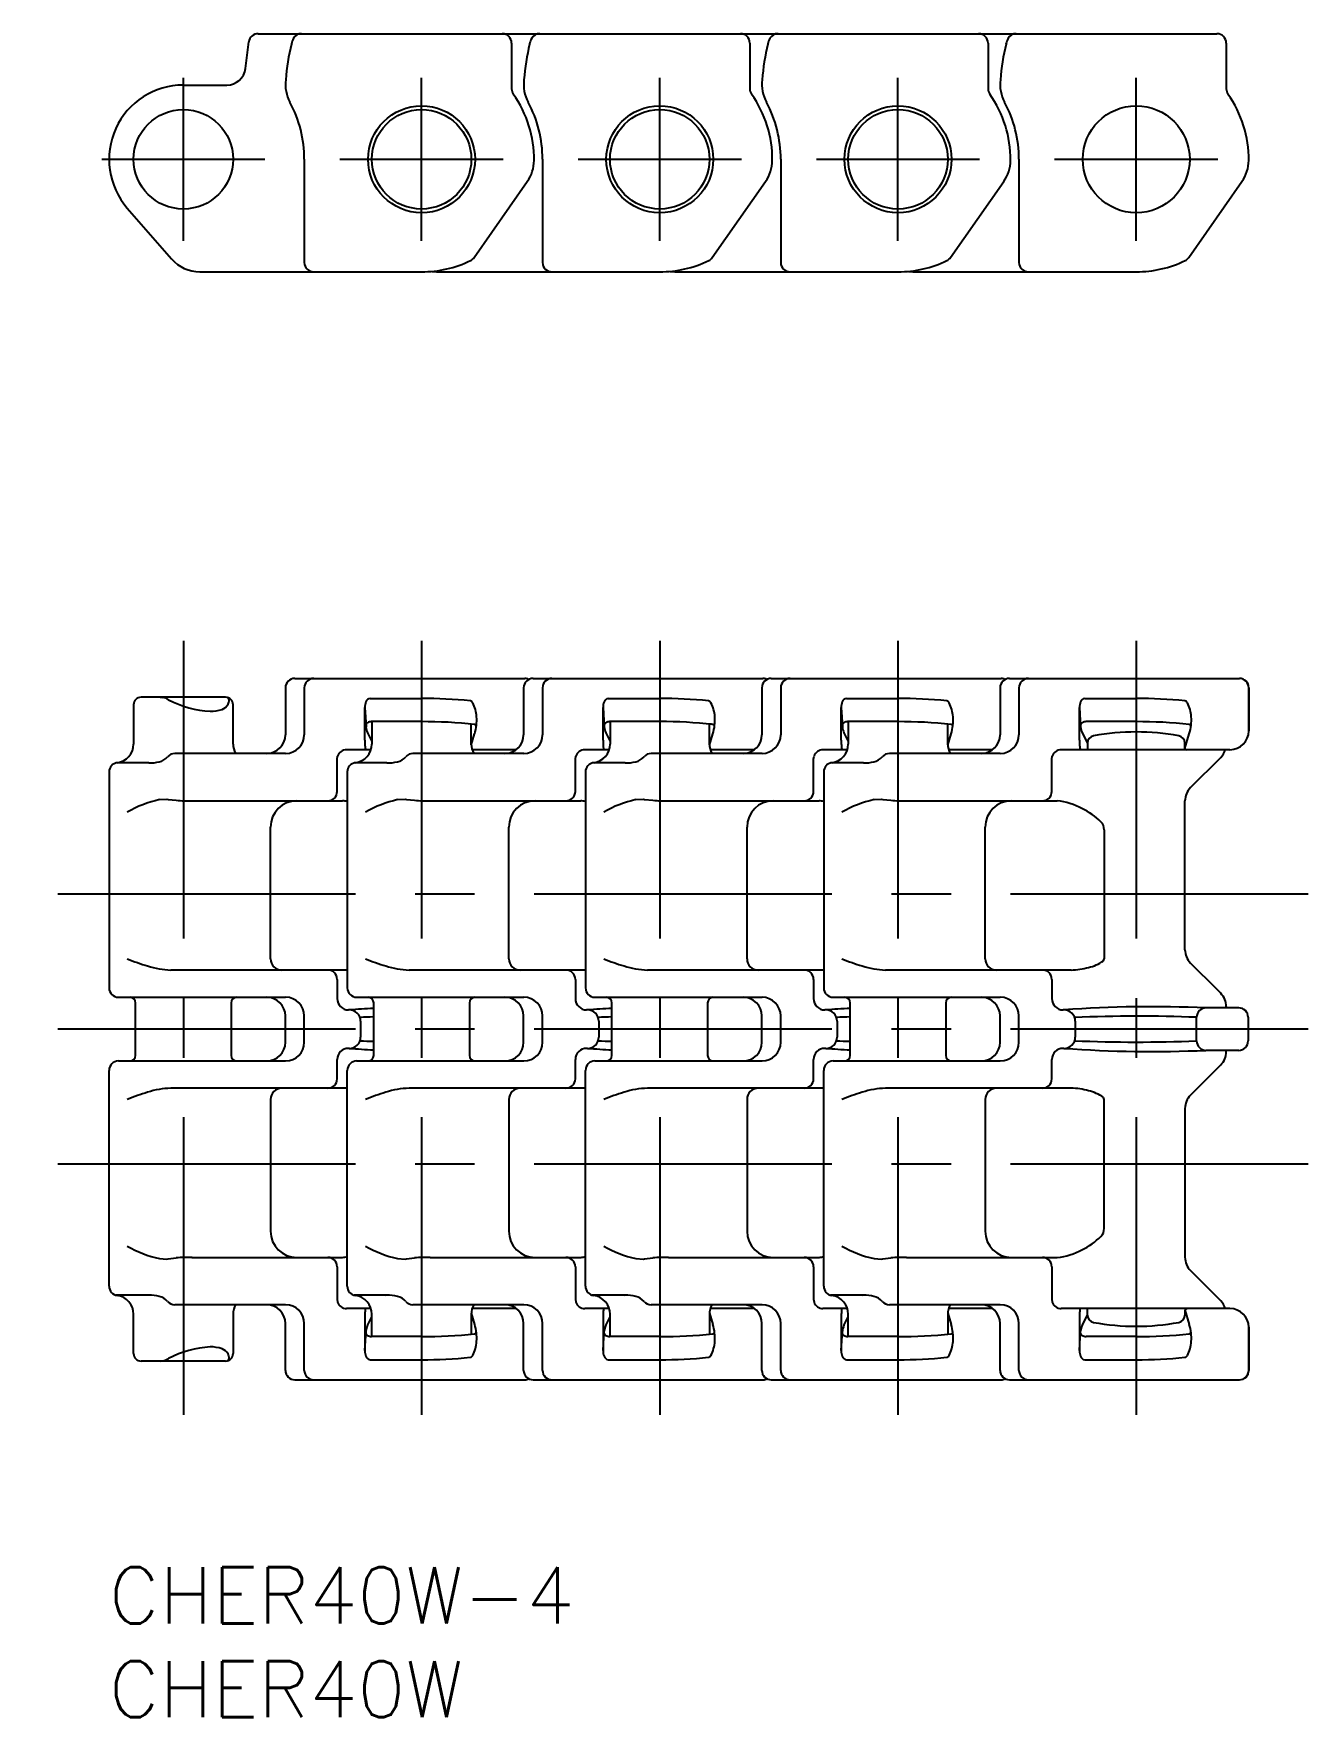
# Model space of a CAD drawing. Extents: x -4 to 63.9, y -8 to 81.8.
import ezdxf

# ---------------------------------------------------------------- set-up
doc = ezdxf.new("R2010")
doc.units = 0
doc.header["$LTSCALE"] = 0.5
doc.linetypes.add('CENTER', pattern=[50.8, 31.75, -6.35, 6.35, -6.35])
for name, color, linetype in [('MSM_CENTER', 1, 'CENTER'), ('MSM_CONTINUOUS', 7, 'CONTINUOUS'), ('MSM_DIMENSION', 2, 'CONTINUOUS'), ('MSM_PART_NUMBER', 7, 'CONTINUOUS')]:
    doc.layers.add(name, color=color, linetype=linetype)
doc.styles.get("Standard").update_dxf_attribs({"font": 'txt.shx', "height": 3, "bigfont": 'bigfont.shx'})

# ---------------------------------------------------------------- blocks, each defined once
blk = doc.blocks.new('*U11')
at = {"layer": 'MSM_PART_NUMBER'}
blk.add_text('CHER40W-4', height=3, dxfattribs=at).set_placement((0, -3))
blk = doc.blocks.new('*U12')
at = {"layer": 'MSM_PART_NUMBER'}
blk.add_text('CHER40W', height=3, dxfattribs=at).set_placement((0, -8))

msp = doc.modelspace()

# ---------------------------------------------------------------- linework, layer by layer
at = {"layer": 'MSM_CENTER'}
for p, q in [((3.974, 70.734), (3.974, 79.434)), ((16.674, 70.734), (16.674, 79.434)), ((29.374, 70.734), (29.374, 79.434)), ((42.074, 70.734), (42.074, 79.434)), ((54.774, 70.734), (54.774, 79.434)), ((-0.376, 75.084), (8.324, 75.084)), ((12.324, 75.084), (21.024, 75.084)), ((25.024, 75.084), (33.724, 75.084)), ((37.724, 75.084), (46.424, 75.084)), ((50.424, 75.084), (59.124, 75.084)), ((3.974, 49.4), (3.974, 8)), ((16.674, 49.4), (16.674, 8)), ((29.374, 49.4), (29.374, 8)), ((42.074, 49.4), (42.074, 8)), ((54.774, 49.4), (54.774, 8)), ((63.95, 35.9), (-4.005, 35.9)), ((63.95, 28.7), (-4.005, 28.7)), ((63.95, 21.5), (-4.005, 21.5))]:
    msp.add_line(p, q, dxfattribs=at)
at = {"layer": 'MSM_CONTINUOUS'}
for p, q in [((7.959, 81.784), (59.074, 81.784)), ((7.288, 79.922), (7.463, 81.345)), ((21.474, 81.284), (21.474, 78.847)), ((34.174, 81.284), (34.174, 78.847)), ((46.874, 81.284), (46.874, 78.847)), ((59.574, 81.284), (59.574, 78.847)), ((3.974, 79.044), (6.295, 79.044)), ((10.424, 75.084), (10.424, 69.584)), ((23.124, 75.084), (23.124, 69.584)), ((35.824, 75.084), (35.824, 69.584)), ((48.524, 75.084), (48.524, 69.584)), ((19.475, 69.844), (22.312, 73.896)), ((32.175, 69.844), (35.012, 73.896)), ((44.875, 69.844), (47.712, 73.896)), ((57.575, 69.844), (60.412, 73.896)), ((0.985, 72.486), (3.344, 69.772)), ((4.854, 69.084), (16.674, 69.084)), ((17.554, 69.084), (29.374, 69.084)), ((30.254, 69.084), (42.074, 69.084)), ((42.954, 69.084), (54.774, 69.084)), ((9.417, 46.9), (9.417, 44.4)), ((9.917, 47.4), (22.173, 47.4)), ((10.424, 46.9), (10.424, 44.4)), ((22.117, 46.9), (22.117, 44.4)), ((22.617, 47.4), (34.873, 47.4)), ((23.124, 46.9), (23.124, 44.4)), ((34.817, 46.9), (34.817, 44.4)), ((35.317, 47.4), (47.573, 47.4)), ((35.824, 46.9), (35.824, 44.4)), ((47.517, 46.9), (47.517, 44.4)), ((48.017, 47.4), (60.273, 47.4)), ((48.524, 46.9), (48.524, 44.4)), ((60.773, 46.9), (60.773, 44.6)), ((60.773, 46.9), (60.774, 46.9)), ((60.774, 44.6), (60.774, 46.9)), ((1.324, 46), (1.324, 43.9)), ((6.224, 46.4), (1.724, 46.4)), ((2.741, 46.4), (2.874, 46.387)), ((6.624, 43.9), (6.624, 46)), ((13.649, 44.1), (13.649, 45.847)), ((13.649, 45.847), (13.712, 44.814)), ((13.928, 46.333), (16.674, 46.333)), ((26.349, 44.1), (26.349, 45.847)), ((26.349, 45.847), (26.412, 44.814)), ((26.628, 46.333), (29.374, 46.333)), ((39.049, 44.1), (39.049, 45.847)), ((39.049, 45.847), (39.112, 44.814)), ((39.328, 46.333), (42.074, 46.333)), ((51.749, 44.1), (51.749, 45.847)), ((51.749, 45.847), (51.812, 44.814)), ((52.028, 46.333), (54.774, 46.333)), ((16.674, 45.096), (14.004, 45.096)), ((14.024, 45.096), (14.024, 43.9)), ((19.324, 43.9), (19.324, 44.965)), ((29.374, 45.098), (26.704, 45.098)), ((26.724, 45.096), (26.704, 45.096)), ((26.724, 45.096), (26.724, 43.9)), ((32.024, 43.9), (32.024, 44.965)), ((42.074, 45.096), (39.404, 45.096)), ((39.424, 45.096), (39.424, 43.9)), ((44.724, 43.9), (44.724, 44.965)), ((54.774, 45.096), (52.104, 45.096)), ((13.794, 44.507), (14.024, 44.044)), ((19.325, 43.839), (19.505, 44.447)), ((26.494, 44.507), (26.724, 44.044)), ((32.025, 43.839), (32.205, 44.447)), ((39.194, 44.507), (39.424, 44.044)), ((44.725, 43.839), (44.905, 44.447)), ((51.894, 44.507), (52.172, 43.947)), ((57.375, 43.67), (57.605, 44.447)), ((60.773, 44.6), (60.774, 44.6)), ((9.424, 43.4), (3.514, 43.397)), ((12.174, 43.1), (12.199, 43.257)), ((12.174, 41.375), (12.174, 43.1)), ((13.977, 43.6), (12.674, 43.6)), ((22.124, 43.4), (16.214, 43.397)), ((21.674, 43.6), (19.37, 43.6)), ((24.874, 43.1), (24.899, 43.257)), ((24.874, 41.375), (24.874, 43.1)), ((26.677, 43.6), (25.374, 43.6)), ((34.824, 43.4), (28.914, 43.397)), ((34.374, 43.6), (32.07, 43.6)), ((37.574, 43.1), (37.599, 43.257)), ((37.574, 41.375), (37.574, 43.1)), ((39.377, 43.6), (38.074, 43.6)), ((47.524, 43.4), (41.614, 43.397)), ((47.074, 43.6), (44.77, 43.6)), ((50.274, 43.1), (50.299, 43.257)), ((50.274, 41.375), (50.274, 43.1)), ((59.774, 43.6), (50.774, 43.6)), ((52.172, 43.947), (52.172, 43.6)), ((57.375, 43.67), (57.375, 43.947)), ((57.41, 43.636), (57.375, 43.67)), ((57.41, 43.636), (57.478, 43.6)), ((57.666, 41.576), (59.281, 43.19)), ((0.014, 42.414), (0.014, 30.9)), ((2.13, 42.892), (0.372, 42.892)), ((12.714, 42.414), (12.714, 30.9)), ((14.83, 42.892), (13.072, 42.892)), ((14.83, 42.892), (14.755, 42.9)), ((25.414, 42.414), (25.414, 30.9)), ((27.53, 42.892), (25.772, 42.892)), ((27.53, 42.892), (27.455, 42.9)), ((38.114, 42.414), (38.114, 30.9)), ((40.23, 42.892), (38.472, 42.892)), ((40.23, 42.892), (40.155, 42.9)), ((2.695, 40.937), (3.099, 40.961)), ((3.099, 40.961), (3.164, 40.952)), ((3.164, 40.952), (3.599, 40.902)), ((4.435, 40.875), (12.465, 40.875)), ((15.395, 40.937), (15.799, 40.961)), ((15.799, 40.961), (15.864, 40.952)), ((15.864, 40.952), (16.299, 40.902)), ((17.135, 40.875), (25.165, 40.875)), ((28.095, 40.937), (28.499, 40.961)), ((28.499, 40.961), (28.564, 40.952)), ((28.564, 40.952), (28.999, 40.902)), ((29.835, 40.875), (37.865, 40.875)), ((40.795, 40.937), (41.199, 40.961)), ((41.199, 40.961), (41.264, 40.952)), ((41.264, 40.952), (41.699, 40.902)), ((42.535, 40.875), (50.565, 40.875)), ((57.374, 32.931), (57.374, 40.869)), ((8.625, 32.45), (8.625, 39.475)), ((21.325, 32.45), (21.325, 39.475)), ((34.025, 32.45), (34.025, 39.475)), ((46.725, 32.45), (46.725, 39.475)), ((53.068, 39.33), (53.068, 32.45)), ((12.714, 31.85), (3.311, 31.85)), ((25.414, 31.85), (16.011, 31.85)), ((38.114, 31.85), (28.711, 31.85)), ((51.304, 31.85), (41.411, 31.85)), ((57.666, 32.224), (59.048, 30.843)), ((12.174, 31.35), (12.174, 30.325)), ((24.874, 31.35), (24.874, 30.325)), ((37.574, 31.35), (37.574, 30.325)), ((50.274, 31.35), (50.274, 30.325)), ((59.048, 30.843), (59.281, 30.61)), ((0.514, 30.4), (9.424, 30.4)), ((1.424, 27.3), (1.424, 30.1)), ((6.524, 30.1), (6.524, 27.3)), ((12.824, 29.725), (12.774, 29.725)), ((13.214, 30.4), (22.124, 30.4)), ((14.124, 27.3), (14.124, 30.1)), ((19.224, 30.1), (19.224, 27.3)), ((25.524, 29.725), (25.474, 29.725)), ((25.914, 30.4), (34.824, 30.4)), ((26.824, 27.3), (26.824, 30.1)), ((31.924, 30.1), (31.924, 27.3)), ((38.224, 29.725), (38.174, 29.725)), ((38.614, 30.4), (47.524, 30.4)), ((39.524, 27.3), (39.524, 30.1)), ((44.624, 30.1), (44.624, 27.3)), ((50.924, 29.725), (50.874, 29.725)), ((60.241, 29.832), (58.494, 29.832)), ((59.574, 29.903), (59.574, 29.832)), ((9.417, 28), (9.417, 29.4)), ((10.424, 28), (10.424, 29.4)), ((13.424, 29.125), (13.424, 28.275)), ((22.117, 28), (22.117, 29.4)), ((23.124, 28), (23.124, 29.4)), ((26.124, 29.125), (26.124, 28.275)), ((34.817, 28), (34.817, 29.4)), ((35.824, 28), (35.824, 29.4)), ((38.824, 29.125), (38.824, 28.275)), ((47.517, 28), (47.517, 29.4)), ((48.524, 28), (48.524, 29.4)), ((51.524, 29.125), (51.524, 28.275)), ((57.994, 28.068), (57.994, 29.332)), ((60.741, 29.334), (60.741, 28.068)), ((0.514, 27), (9.424, 27)), ((12.174, 26.05), (12.174, 27.075)), ((12.824, 27.675), (12.774, 27.675)), ((13.214, 27), (22.124, 27)), ((24.874, 26.05), (24.874, 27.075)), ((25.524, 27.675), (25.474, 27.675)), ((25.914, 27), (34.824, 27)), ((37.574, 26.05), (37.574, 27.075)), ((38.224, 27.675), (38.174, 27.675)), ((38.614, 27), (47.524, 27)), ((50.274, 26.05), (50.274, 27.075)), ((50.924, 27.675), (50.874, 27.675)), ((60.241, 27.568), (58.494, 27.568)), ((59.574, 27.497), (59.574, 27.568)), ((0.014, 14.986), (0.014, 26.5)), ((12.714, 14.986), (12.714, 26.5)), ((25.414, 14.986), (25.414, 26.5)), ((38.114, 14.986), (38.114, 26.5)), ((57.666, 25.176), (59.048, 26.557)), ((59.048, 26.557), (59.281, 26.79)), ((12.714, 25.55), (3.311, 25.55)), ((25.414, 25.55), (16.011, 25.55)), ((38.114, 25.55), (28.711, 25.55)), ((51.304, 25.55), (41.411, 25.55)), ((8.625, 24.95), (8.625, 17.925)), ((21.325, 24.95), (21.325, 17.925)), ((34.025, 24.95), (34.025, 17.925)), ((46.725, 24.95), (46.725, 17.925)), ((53.068, 18.07), (53.068, 24.95)), ((57.374, 24.469), (57.374, 16.531)), ((2.695, 16.463), (3.099, 16.439)), ((3.099, 16.439), (3.164, 16.448)), ((3.164, 16.448), (3.599, 16.498)), ((4.435, 16.525), (12.465, 16.525)), ((15.395, 16.463), (15.799, 16.439)), ((15.799, 16.439), (15.864, 16.448)), ((15.864, 16.448), (16.299, 16.498)), ((17.135, 16.525), (25.165, 16.525)), ((28.095, 16.463), (28.499, 16.439)), ((28.499, 16.439), (28.564, 16.448)), ((28.564, 16.448), (28.999, 16.498)), ((29.835, 16.525), (37.865, 16.525)), ((40.795, 16.463), (41.199, 16.439)), ((41.199, 16.439), (41.264, 16.448)), ((41.264, 16.448), (41.699, 16.498)), ((42.535, 16.525), (50.565, 16.525)), ((12.174, 16.025), (12.174, 14.3)), ((24.874, 16.025), (24.874, 14.3)), ((37.574, 16.025), (37.574, 14.3)), ((50.274, 16.025), (50.274, 14.3)), ((57.666, 15.824), (59.281, 14.21)), ((2.13, 14.508), (0.372, 14.508)), ((14.83, 14.508), (13.072, 14.508)), ((14.83, 14.508), (14.755, 14.5)), ((27.53, 14.508), (25.772, 14.508)), ((27.53, 14.508), (27.455, 14.5)), ((40.23, 14.508), (38.472, 14.508)), ((40.23, 14.508), (40.155, 14.5)), ((1.324, 11.4), (1.324, 13.5)), ((9.424, 14), (3.514, 14.003)), ((6.624, 13.5), (6.624, 11.4)), ((12.174, 14.3), (12.199, 14.143)), ((13.977, 13.8), (12.674, 13.8)), ((14.024, 12.304), (14.024, 13.5)), ((22.124, 14), (16.214, 14.003)), ((19.324, 13.5), (19.324, 12.435)), ((19.325, 13.561), (19.505, 12.953)), ((21.674, 13.8), (19.37, 13.8)), ((24.874, 14.3), (24.899, 14.143)), ((26.677, 13.8), (25.374, 13.8)), ((26.724, 12.304), (26.724, 13.5)), ((34.824, 14), (28.914, 14.003)), ((32.024, 13.5), (32.024, 12.435)), ((32.025, 13.561), (32.205, 12.953)), ((34.374, 13.8), (32.07, 13.8)), ((37.574, 14.3), (37.599, 14.143)), ((39.377, 13.8), (38.074, 13.8)), ((39.424, 12.304), (39.424, 13.5)), ((47.524, 14), (41.614, 14.003)), ((44.724, 13.5), (44.724, 12.435)), ((44.725, 13.561), (44.905, 12.953)), ((47.074, 13.8), (44.77, 13.8)), ((50.274, 14.3), (50.299, 14.143)), ((59.774, 13.8), (50.774, 13.8)), ((52.172, 13.453), (52.172, 13.8)), ((57.41, 13.764), (57.375, 13.73)), ((57.375, 13.73), (57.605, 12.953)), ((57.375, 13.73), (57.375, 13.453)), ((57.41, 13.764), (57.478, 13.8)), ((9.417, 10.5), (9.417, 13)), ((10.424, 10.5), (10.424, 13)), ((13.649, 13.3), (13.649, 11.553)), ((13.649, 11.553), (13.712, 12.586)), ((13.794, 12.893), (14.024, 13.356)), ((22.117, 10.5), (22.117, 13)), ((23.124, 10.5), (23.124, 13)), ((26.349, 13.3), (26.349, 11.553)), ((26.349, 11.553), (26.412, 12.586)), ((26.494, 12.893), (26.724, 13.356)), ((34.817, 10.5), (34.817, 13)), ((35.824, 10.5), (35.824, 13)), ((39.049, 13.3), (39.049, 11.553)), ((39.049, 11.553), (39.112, 12.586)), ((39.194, 12.893), (39.424, 13.356)), ((47.517, 10.5), (47.517, 13)), ((48.524, 10.5), (48.524, 13)), ((51.749, 13.3), (51.749, 11.553)), ((51.749, 11.553), (51.812, 12.586)), ((51.894, 12.893), (52.172, 13.453)), ((60.773, 10.5), (60.773, 12.8)), ((60.773, 12.8), (60.774, 12.8)), ((60.774, 12.8), (60.774, 10.5)), ((16.674, 12.304), (14.004, 12.304)), ((29.374, 12.304), (26.704, 12.304)), ((42.074, 12.304), (39.404, 12.304)), ((54.774, 12.304), (52.104, 12.304)), ((6.224, 11), (1.724, 11)), ((2.741, 11), (2.874, 11.013)), ((13.928, 11.067), (16.674, 11.067)), ((26.628, 11.067), (29.374, 11.067)), ((39.328, 11.067), (42.074, 11.067)), ((52.028, 11.067), (54.774, 11.067)), ((9.917, 10), (22.173, 10)), ((22.617, 10), (34.873, 10)), ((35.317, 10), (47.573, 10)), ((48.017, 10), (60.273, 10)), ((60.773, 10.5), (60.774, 10.5))]:
    msp.add_line(p, q, dxfattribs=at)
for centre, radius in [((3.974, 75.084), 2.65), ((16.674, 75.084), 2.85), ((16.674, 75.084), 2.65), ((29.374, 75.084), 2.85), ((29.374, 75.084), 2.65), ((42.074, 75.084), 2.85), ((42.074, 75.084), 2.65), ((54.774, 75.084), 2.85)]:
    msp.add_circle(centre, radius, dxfattribs=at)
for centre, radius, start, end in [((7.959, 81.284), 0.5, 90, 172.99996), ((10.278, 81.284), 0.5, 90, 149.77167), ((20.974, 81.284), 0.5, 0, 90), ((22.978, 81.284), 0.5, 90, 149.77167), ((33.674, 81.284), 0.5, 0, 90), ((35.678, 81.284), 0.5, 90, 149.77167), ((46.374, 81.284), 0.5, 0, 90), ((48.378, 81.284), 0.5, 90, 149.77167), ((59.074, 81.284), 0.5, 0, 90), ((22.595, 78.228), 13.209, 166.85399, 175.22214), ((10.683, 81.048), 0.969, 149.77167, 169.03786), ((35.295, 78.228), 13.209, 166.85399, 175.22214), ((23.383, 81.048), 0.969, 149.77167, 169.03786), ((47.995, 78.228), 13.209, 166.85399, 175.22214), ((36.083, 81.048), 0.969, 149.77167, 169.03786), ((60.695, 78.228), 13.209, 166.85399, 175.22214), ((48.783, 81.048), 0.969, 149.77167, 169.03786), ((6.295, 80.044), 1, 270, 352.99996), ((3.974, 75.084), 3.96, 90, 220.99995), ((11.417, 79.084), 2, 173, 208.2573), ((24.117, 79.084), 2, 173, 208.2573), ((36.817, 79.084), 2, 173, 208.2573), ((49.517, 79.084), 2, 173, 208.2573), ((3.974, 75.084), 6.45, 0, 28.2573), ((21.974, 78.847), 0.5, 180, 215.37459), ((16.674, 75.084), 6, 359.41151, 35.37459), ((16.674, 75.084), 6.45, 0, 28.2573), ((34.674, 78.847), 0.5, 180, 215.37459), ((29.374, 75.084), 6, 359.41151, 35.37459), ((29.374, 75.084), 6.45, 0, 28.2573), ((47.374, 78.847), 0.5, 180, 215.37459), ((42.074, 75.084), 6, 359.41151, 35.37459), ((42.074, 75.084), 6.45, 0, 28.2573), ((60.074, 78.847), 0.5, 180, 215.37459), ((54.774, 75.084), 6, 359.41151, 35.37459), ((20.673, 75.043), 2, 325, 359.41151), ((33.373, 75.043), 2, 325, 359.41151), ((46.073, 75.043), 2, 325, 359.41151), ((58.773, 75.043), 2, 325, 359.41151), ((4.854, 71.084), 2, 220.99995, 270), ((10.924, 69.584), 0.5, 180, 270), ((16.674, 75.084), 6, 270, 295.77713), ((19.065, 70.131), 0.5, 295.77713, 325), ((23.624, 69.584), 0.5, 180, 270), ((29.374, 75.084), 6, 270, 295.77713), ((31.765, 70.131), 0.5, 295.77713, 325), ((36.324, 69.584), 0.5, 180, 270), ((42.074, 75.084), 6, 270, 295.77713), ((44.465, 70.131), 0.5, 295.77713, 325), ((49.024, 69.584), 0.5, 180, 270), ((54.774, 75.084), 6, 270, 295.77713), ((57.165, 70.131), 0.5, 295.77713, 325), ((17.711, 73.033), 3.952, 263.03166, 267.71174), ((30.411, 73.033), 3.952, 263.03166, 267.71174), ((43.111, 73.033), 3.952, 263.03166, 267.71174), ((9.917, 46.9), 0.5, 90, 180), ((10.924, 46.9), 0.5, 90, 180), ((22.617, 46.9), 0.5, 90, 180), ((22.173, 46.9), 0.5, 63.68349, 89.99845), ((22.174, 46.9), 0.5, 63.70344, 90), ((23.624, 46.9), 0.5, 90, 180), ((35.317, 46.9), 0.5, 90, 180), ((34.873, 46.9), 0.5, 63.68349, 89.99845), ((34.874, 46.9), 0.5, 63.70344, 90), ((36.324, 46.9), 0.5, 90, 180), ((48.017, 46.9), 0.5, 90, 180), ((47.573, 46.9), 0.5, 63.68349, 89.99845), ((47.574, 46.9), 0.5, 63.70344, 90), ((49.024, 46.9), 0.5, 90, 180), ((60.273, 46.9), 0.5, 359.99851, 89.99845), ((60.274, 46.9), 0.5, 0, 90), ((1.724, 46), 0.4, 90, 180), ((2.695, 45.482), 0.923, 58.15082, 78.78396), ((5.686, 50.982), 5.34, 242.02616, 267.00748), ((5.843, 46.315), 0.597, 288.89923, 330.49761), ((6.224, 46), 0.4, 0, 90), ((6.206, 46.211), 0.21, 15.07526, 57.65186), ((5.945, 46.227), 0.465, 333.72028, 4.85695), ((14.396, 45.859), 0.748, 157.42669, 180.89809), ((13.965, 46.064), 0.272, 97.71356, 162.35291), ((16.709, 21.1), 25.233, 84.16225, 90.07951), ((19.236, 46.018), 0.188, 26.82825, 78.10033), ((17.518, 45.177), 2.101, 4.85096, 26.1459), ((27.096, 45.859), 0.748, 157.42669, 180.89809), ((26.665, 46.064), 0.272, 97.71356, 162.35291), ((29.409, 21.1), 25.233, 84.16225, 90.07951), ((31.936, 46.018), 0.188, 26.82825, 78.10033), ((30.218, 45.177), 2.101, 4.85096, 26.1459), ((39.796, 45.859), 0.748, 157.42669, 180.89809), ((39.365, 46.064), 0.272, 97.71356, 162.35291), ((42.109, 21.1), 25.233, 84.16225, 90.07951), ((44.636, 46.018), 0.188, 26.82825, 78.10033), ((42.918, 45.177), 2.101, 4.85096, 26.1459), ((52.496, 45.859), 0.748, 157.42669, 180.89809), ((52.065, 46.064), 0.272, 97.71356, 162.35291), ((54.809, 21.1), 25.233, 84.16225, 90.07951), ((57.336, 46.018), 0.188, 26.82825, 78.10033), ((55.618, 45.177), 2.101, 4.85096, 26.1459), ((5.456, 47.351), 1.703, 268.351, 289.89316), ((13.872, 44.887), 0.171, 114.91906, 167.3727), ((14.016, 44.64), 0.456, 91.56571, 118.33886), ((16.753, 19.874), 25.222, 83.73908, 90.18068), ((19.493, 44.846), 0.1, 351.8421, 83.73908), ((17.104, 45.189), 2.513, 342.84234, 3.78327), ((26.572, 44.887), 0.171, 114.91906, 167.3727), ((26.716, 44.64), 0.456, 91.56571, 118.33886), ((29.453, 19.876), 25.222, 83.73908, 90.18068), ((29.453, 19.874), 25.222, 83.73908, 84.15055), ((32.193, 44.846), 0.1, 351.8421, 83.73908), ((29.804, 45.189), 2.513, 342.84234, 3.78327), ((39.272, 44.887), 0.171, 114.91906, 167.3727), ((39.416, 44.64), 0.456, 91.56571, 118.33886), ((42.153, 19.874), 25.222, 83.73908, 90.18068), ((44.893, 44.846), 0.1, 351.8421, 83.73908), ((42.504, 45.189), 2.513, 342.84234, 3.78327), ((51.972, 44.887), 0.171, 114.91906, 167.3727), ((52.116, 44.64), 0.456, 91.56571, 118.33886), ((54.853, 19.874), 25.222, 83.73908, 90.18068), ((57.593, 44.846), 0.1, 351.8421, 83.73908), ((55.204, 45.189), 2.513, 342.84234, 3.78327), ((8.417, 44.4), 1, 270.02572, 0), ((9.424, 44.4), 1, 270, 0), ((18.05, 44.083), 4.402, 179.77317, 184.38516), ((14.51, 44.863), 0.8, 183.50559, 206.38935), ((21.117, 44.4), 1, 270.02572, 0), ((22.124, 44.4), 1, 270, 0), ((30.75, 44.083), 4.402, 179.77317, 184.38516), ((27.21, 44.863), 0.8, 183.50559, 206.38935), ((33.817, 44.4), 1, 270.02572, 0), ((34.824, 44.4), 1, 270, 0), ((43.45, 44.083), 4.402, 179.77317, 184.38516), ((39.91, 44.863), 0.8, 183.50559, 206.38935), ((46.517, 44.4), 1, 270.02572, 0), ((47.524, 44.4), 1, 270, 0), ((56.15, 44.083), 4.402, 179.77317, 184.38516), ((52.61, 44.863), 0.8, 183.50559, 206.38935), ((52.572, 43.947), 0.4, 100.24238, 180), ((54.774, 31.762), 12.783, 79.75762, 100.24238), ((56.975, 43.947), 0.4, 0, 79.75762), ((59.774, 44.6), 1, 270, 0), ((0.324, 43.9), 1, 277.27701, 0.00001), ((2.489, 43.791), 0.86, 283.74087, 318.73748), ((3.504, 42.92), 0.478, 88.81822, 140.46254), ((7.624, 43.9), 1, 180, 210), ((12.674, 43.1), 0.5, 90, 161.74975), ((13.024, 43.9), 1, 277.27701, 0), ((14.5, 43.806), 0.841, 184.07026, 192.69866), ((13.716, 43.628), 0.0367, 191.5563, 230.1814), ((15.189, 43.791), 0.86, 283.74087, 318.73748), ((16.204, 42.92), 0.478, 88.81822, 140.46254), ((20.324, 43.9), 1, 180, 210), ((21.674, 44.6), 1, 270, 272.57712), ((25.374, 43.1), 0.5, 90, 161.74975), ((25.724, 43.9), 1, 277.27701, 0), ((27.2, 43.806), 0.841, 184.07026, 192.69866), ((26.416, 43.628), 0.0367, 191.5563, 230.1814), ((27.889, 43.791), 0.86, 283.74087, 318.73748), ((28.904, 42.92), 0.478, 88.81822, 140.46254), ((33.024, 43.9), 1, 180, 210), ((34.374, 44.6), 1, 270, 272.57712), ((38.074, 43.1), 0.5, 90, 161.74975), ((38.424, 43.9), 1, 277.27701, 0), ((39.9, 43.806), 0.841, 184.07026, 192.69866), ((39.116, 43.628), 0.0367, 191.5563, 230.1814), ((40.589, 43.791), 0.86, 283.74087, 318.73748), ((41.604, 42.92), 0.478, 88.81822, 140.46254), ((45.724, 43.9), 1, 180, 210), ((47.074, 44.6), 1, 270, 272.57712), ((50.774, 43.1), 0.5, 90, 161.74975), ((52.6, 43.806), 0.841, 184.07026, 192.69866), ((51.816, 43.628), 0.0367, 191.5563, 230.1814), ((58.664, 43.832), 0.891, 313.85782, 344.89182), ((0.514, 42.412), 0.5, 97.27701, 180.0128), ((2.16, 45.145), 2.253, 269.25703, 283.70435), ((13.214, 42.412), 0.5, 97.27701, 180.0128), ((14.86, 45.145), 2.253, 269.25703, 283.70435), ((25.914, 42.412), 0.5, 97.27701, 180.0128), ((27.56, 45.145), 2.253, 269.25703, 283.70435), ((38.614, 42.412), 0.5, 97.27701, 180.0128), ((40.26, 45.145), 2.253, 269.25703, 283.70435), ((11.674, 41.375), 0.5, 270, 0), ((24.374, 41.375), 0.5, 270, 0), ((37.074, 41.375), 0.5, 270, 0), ((49.774, 41.375), 0.5, 270, 0), ((58.374, 40.869), 1, 135, 180), ((4.109, 34.74), 6.356, 102.85505, 119.44646), ((4.285, 49.163), 8.29, 265.25836, 271.04143), ((10.025, 39.475), 1.4, 90, 180), ((12.117, 37.466), 3.427, 79.98384, 84.1766), ((16.809, 34.74), 6.356, 102.85505, 119.44646), ((16.985, 49.163), 8.29, 265.25836, 271.04143), ((22.725, 39.475), 1.4, 90, 180), ((24.817, 37.466), 3.427, 79.98384, 84.1766), ((29.509, 34.74), 6.356, 102.85505, 119.44646), ((29.685, 49.163), 8.29, 265.25836, 271.04143), ((35.425, 39.475), 1.4, 90, 180), ((37.517, 37.466), 3.427, 79.98384, 84.1766), ((42.209, 34.74), 6.356, 102.85505, 119.44646), ((42.385, 49.163), 8.29, 265.25836, 271.04143), ((48.125, 39.475), 1.4, 90, 180), ((50.217, 37.466), 3.427, 60.97371, 84.1766), ((50.425, 37.307), 3.475, 44.7228, 65.23939), ((52.468, 39.33), 0.6, 0, 44.7228), ((6.068, 45.095), 13.629, 248.10242, 252.93108), ((9.225, 32.45), 0.6, 180, 270), ((18.768, 45.095), 13.629, 248.10242, 252.93108), ((21.925, 32.45), 0.6, 180, 270), ((31.468, 45.095), 13.629, 248.10242, 252.93108), ((34.625, 32.45), 0.6, 180, 270), ((44.168, 45.095), 13.629, 248.10242, 252.93108), ((47.325, 32.45), 0.6, 180, 270), ((51.809, 33.983), 2.038, 281.95615, 306.53482), ((52.907, 32.458), 0.161, 315.46771, 356.99346), ((58.374, 32.931), 1, 180, 225), ((3.494, 36.571), 4.725, 252.42319, 267.77623), ((11.674, 31.35), 0.5, 0, 90), ((16.194, 36.571), 4.725, 252.42319, 267.77623), ((24.374, 31.35), 0.5, 0, 90), ((28.894, 36.571), 4.725, 252.42319, 267.77623), ((37.074, 31.35), 0.5, 0, 90), ((41.594, 36.571), 4.725, 252.42319, 267.77623), ((49.774, 31.35), 0.5, 0, 90), ((51.212, 35.61), 3.761, 271.39614, 285.71733), ((0.514, 30.9), 0.5, 180, 270), ((13.214, 30.9), 0.5, 180, 270), ((25.914, 30.9), 0.5, 180, 270), ((38.614, 30.9), 0.5, 180, 270), ((58.574, 29.903), 1, 359.99317, 45.00687), ((1.124, 30.1), 0.3, 0, 90), ((6.824, 30.1), 0.3, 90, 180), ((8.417, 29.4), 1, 0, 90), ((9.424, 29.4), 1, 0, 90), ((12.774, 30.325), 0.6, 180, 270), ((17.519, -35.08), 64.975, 92.99596, 94.14456), ((12.824, 29.125), 0.6, 0, 90), ((13.824, 30.1), 0.3, 0, 90), ((19.524, 30.1), 0.3, 90, 180), ((21.117, 29.4), 1, 0, 90), ((22.124, 29.4), 1, 0, 90), ((25.474, 30.325), 0.6, 180, 270), ((30.219, -35.08), 64.975, 92.99596, 94.14456), ((25.524, 29.125), 0.6, 0, 90), ((26.524, 30.1), 0.3, 0, 90), ((32.224, 30.1), 0.3, 90, 180), ((33.817, 29.4), 1, 0, 90), ((34.824, 29.4), 1, 0, 90), ((38.174, 30.325), 0.6, 180, 270), ((42.919, -35.08), 64.975, 92.99596, 94.14456), ((38.224, 29.125), 0.6, 0, 90), ((39.224, 30.1), 0.3, 0, 90), ((44.924, 30.1), 0.3, 90, 180), ((46.517, 29.4), 1, 0, 90), ((47.524, 29.4), 1, 0, 90), ((50.874, 30.325), 0.6, 180, 270), ((55.619, -35.08), 64.975, 87.46787, 94.14456), ((50.924, 29.125), 0.6, 0, 90), ((58.494, 29.332), 0.5, 90, 180), ((60.241, 29.332), 0.5, 0, 90), ((16.774, -55.802), 85.191, 91.78278, 92.27614), ((29.474, -55.802), 85.191, 91.78278, 92.27614), ((42.174, -55.802), 85.191, 91.78278, 92.27614), ((54.874, -55.802), 85.191, 87.9007, 92.27614), ((8.417, 28), 1, 270, 0), ((9.424, 28), 1, 270, 0), ((12.824, 28.275), 0.6, 270, 0), ((16.774, 113.202), 85.191, 267.72386, 268.21722), ((21.117, 28), 1, 270, 0), ((22.124, 28), 1, 270, 0), ((25.524, 28.275), 0.6, 270, 0), ((29.474, 113.202), 85.191, 267.72386, 268.21722), ((33.817, 28), 1, 270, 0), ((34.824, 28), 1, 270, 0), ((38.224, 28.275), 0.6, 270, 0), ((42.174, 113.202), 85.191, 267.72386, 268.21722), ((46.517, 28), 1, 270, 0), ((47.524, 28), 1, 270, 0), ((50.924, 28.275), 0.6, 270, 0), ((54.874, 113.202), 85.191, 267.72386, 272.0993), ((58.494, 28.068), 0.5, 180, 270), ((60.241, 28.068), 0.5, 270, 0), ((0.514, 26.5), 0.5, 90, 180), ((1.124, 27.3), 0.3, 270, 0), ((6.824, 27.3), 0.3, 180, 270), ((12.774, 27.075), 0.6, 90, 180), ((13.214, 26.5), 0.5, 90, 180), ((17.519, 92.48), 64.975, 265.85544, 267.00404), ((13.824, 27.3), 0.3, 270, 0), ((19.524, 27.3), 0.3, 180, 270), ((25.474, 27.075), 0.6, 90, 180), ((25.914, 26.5), 0.5, 90, 180), ((30.219, 92.48), 64.975, 265.85544, 267.00404), ((26.524, 27.3), 0.3, 270, 0), ((32.224, 27.3), 0.3, 180, 270), ((38.174, 27.075), 0.6, 90, 180), ((38.614, 26.5), 0.5, 90, 180), ((42.919, 92.48), 64.975, 265.85544, 267.00404), ((39.224, 27.3), 0.3, 270, 0), ((44.924, 27.3), 0.3, 180, 270), ((50.874, 27.075), 0.6, 90, 180), ((55.619, 92.48), 64.975, 265.85544, 272.53213), ((58.574, 27.497), 1, 314.99313, 0.00683), ((11.674, 26.05), 0.5, 270, 0), ((24.374, 26.05), 0.5, 270, 0), ((37.074, 26.05), 0.5, 270, 0), ((49.774, 26.05), 0.5, 270, 0), ((6.068, 12.305), 13.629, 107.06892, 111.89758), ((3.494, 20.829), 4.725, 92.22377, 107.57681), ((9.225, 24.95), 0.6, 90, 180), ((18.768, 12.305), 13.629, 107.06892, 111.89758), ((16.194, 20.829), 4.725, 92.22377, 107.57681), ((21.925, 24.95), 0.6, 90, 180), ((31.468, 12.305), 13.629, 107.06892, 111.89758), ((28.894, 20.829), 4.725, 92.22377, 107.57681), ((34.625, 24.95), 0.6, 90, 180), ((44.168, 12.305), 13.629, 107.06892, 111.89758), ((41.594, 20.829), 4.725, 92.22377, 107.57681), ((47.325, 24.95), 0.6, 90, 180), ((51.212, 21.79), 3.761, 74.28267, 88.60386), ((51.809, 23.417), 2.038, 53.46518, 78.04385), ((58.374, 24.469), 1, 135, 180), ((52.907, 24.942), 0.161, 3.00654, 44.53229), ((52.468, 18.07), 0.6, 315.2772, 0), ((4.109, 22.66), 6.356, 240.55354, 257.14495), ((10.025, 17.925), 1.4, 180, 270), ((16.809, 22.66), 6.356, 240.55354, 257.14495), ((22.725, 17.925), 1.4, 180, 270), ((29.509, 22.66), 6.356, 240.55354, 257.14495), ((35.425, 17.925), 1.4, 180, 270), ((42.209, 22.66), 6.356, 240.55354, 257.14495), ((48.125, 17.925), 1.4, 180, 270), ((50.425, 20.093), 3.475, 294.76061, 315.2772), ((4.285, 8.237), 8.29, 88.95857, 94.74164), ((11.674, 16.025), 0.5, 0, 90), ((12.117, 19.934), 3.427, 275.8234, 280.01616), ((16.985, 8.237), 8.29, 88.95857, 94.74164), ((24.374, 16.025), 0.5, 0, 90), ((24.817, 19.934), 3.427, 275.8234, 280.01616), ((29.685, 8.237), 8.29, 88.95857, 94.74164), ((37.074, 16.025), 0.5, 0, 90), ((37.517, 19.934), 3.427, 275.8234, 280.01616), ((42.385, 8.237), 8.29, 88.95857, 94.74164), ((49.774, 16.025), 0.5, 0, 90), ((50.217, 19.934), 3.427, 275.8234, 299.02629), ((58.374, 16.531), 1, 180, 225), ((0.514, 14.988), 0.5, 179.9872, 262.72299), ((0.324, 13.5), 1, 0, 82.72299), ((2.16, 12.255), 2.253, 76.29565, 90.74297), ((2.489, 13.609), 0.86, 41.26252, 76.25913), ((13.214, 14.988), 0.5, 179.9872, 262.72299), ((13.024, 13.5), 1, 0, 82.72299), ((14.86, 12.255), 2.253, 76.29565, 90.74297), ((15.189, 13.609), 0.86, 41.26252, 76.25913), ((25.914, 14.988), 0.5, 179.9872, 262.72299), ((25.724, 13.5), 1, 0, 82.72299), ((27.56, 12.255), 2.253, 76.29565, 90.74297), ((27.889, 13.609), 0.86, 41.26252, 76.25913), ((38.614, 14.988), 0.5, 179.9872, 262.72299), ((38.424, 13.5), 1, 0, 82.72299), ((40.26, 12.255), 2.253, 76.29565, 90.74297), ((40.589, 13.609), 0.86, 41.26252, 76.25913), ((3.504, 14.48), 0.478, 219.53746, 271.18178), ((7.624, 13.5), 1, 150, 180), ((8.417, 13), 1, 0, 89.97428), ((9.424, 13), 1, 0, 90), ((12.674, 14.3), 0.5, 198.25025, 270), ((18.05, 13.317), 4.402, 175.61484, 180.22683), ((14.5, 13.594), 0.841, 167.30134, 175.92974), ((13.716, 13.772), 0.0367, 129.8186, 168.4437), ((16.204, 14.48), 0.478, 219.53746, 271.18178), ((20.324, 13.5), 1, 150, 180), ((21.117, 13), 1, 0, 89.97428), ((21.674, 12.8), 1, 87.42288, 90), ((22.124, 13), 1, 0, 90), ((25.374, 14.3), 0.5, 198.25025, 270), ((30.75, 13.317), 4.402, 175.61484, 180.22683), ((27.2, 13.594), 0.841, 167.30134, 175.92974), ((26.416, 13.772), 0.0367, 129.8186, 168.4437), ((28.904, 14.48), 0.478, 219.53746, 271.18178), ((33.024, 13.5), 1, 150, 180), ((33.817, 13), 1, 0, 89.97428), ((34.374, 12.8), 1, 87.42288, 90), ((34.824, 13), 1, 0, 90), ((38.074, 14.3), 0.5, 198.25025, 270), ((43.45, 13.317), 4.402, 175.61484, 180.22683), ((39.9, 13.594), 0.841, 167.30134, 175.92974), ((39.116, 13.772), 0.0367, 129.8186, 168.4437), ((41.604, 14.48), 0.478, 219.53746, 271.18178), ((45.724, 13.5), 1, 150, 180), ((46.517, 13), 1, 0, 89.97428), ((47.074, 12.8), 1, 87.42288, 90), ((47.524, 13), 1, 0, 90), ((50.774, 14.3), 0.5, 198.25025, 270), ((56.15, 13.317), 4.402, 175.61484, 180.22683), ((52.6, 13.594), 0.841, 167.30134, 175.92974), ((51.816, 13.772), 0.0367, 129.8186, 168.4437), ((58.664, 13.568), 0.891, 15.10818, 46.14218), ((59.774, 12.8), 1, 0, 90), ((14.51, 12.537), 0.8, 153.61065, 176.49441), ((17.104, 12.211), 2.513, 356.21673, 17.15766), ((27.21, 12.537), 0.8, 153.61065, 176.49441), ((29.804, 12.211), 2.513, 356.21673, 17.15766), ((39.91, 12.537), 0.8, 153.61065, 176.49441), ((42.504, 12.211), 2.513, 356.21673, 17.15766), ((52.61, 12.537), 0.8, 153.61065, 176.49441), ((52.572, 13.453), 0.4, 180, 259.75762), ((54.774, 25.638), 12.783, 259.75762, 280.24238), ((56.975, 13.453), 0.4, 280.24238, 0), ((55.204, 12.211), 2.513, 356.21673, 17.15766), ((5.686, 6.418), 5.34, 92.99252, 117.97384), ((5.456, 10.049), 1.703, 70.10684, 91.649), ((13.872, 12.513), 0.171, 192.6273, 245.08094), ((14.016, 12.76), 0.456, 241.66114, 268.43429), ((16.753, 37.526), 25.222, 269.81932, 276.26092), ((17.518, 12.223), 2.101, 333.8541, 355.14904), ((19.493, 12.554), 0.1, 276.26092, 8.1579), ((26.572, 12.513), 0.171, 192.6273, 245.08094), ((26.716, 12.76), 0.456, 241.66114, 268.43429), ((29.453, 37.526), 25.222, 269.81932, 276.26092), ((30.218, 12.223), 2.101, 333.8541, 355.14904), ((32.193, 12.554), 0.1, 276.26092, 8.1579), ((39.272, 12.513), 0.171, 192.6273, 245.08094), ((39.416, 12.76), 0.456, 241.66114, 268.43429), ((42.153, 37.526), 25.222, 269.81932, 276.26092), ((42.918, 12.223), 2.101, 333.8541, 355.14904), ((44.893, 12.554), 0.1, 276.26092, 8.1579), ((51.972, 12.513), 0.171, 192.6273, 245.08094), ((52.116, 12.76), 0.456, 241.66114, 268.43429), ((54.853, 37.526), 25.222, 269.81932, 276.26092), ((55.618, 12.223), 2.101, 333.8541, 355.14904), ((57.593, 12.554), 0.1, 276.26092, 8.1579), ((1.724, 11.4), 0.4, 180, 270), ((2.695, 11.918), 0.923, 281.21604, 301.84918), ((5.843, 11.085), 0.597, 29.50239, 71.10077), ((6.224, 11.4), 0.4, 270, 0), ((6.206, 11.189), 0.21, 302.34814, 344.92474), ((5.945, 11.173), 0.465, 355.14305, 26.27972), ((14.396, 11.541), 0.748, 179.10191, 202.57331), ((13.965, 11.336), 0.272, 197.64709, 262.28644), ((16.709, 36.3), 25.233, 269.92049, 275.83775), ((19.236, 11.382), 0.188, 281.89967, 333.17175), ((27.096, 11.541), 0.748, 179.10191, 202.57331), ((26.665, 11.336), 0.272, 197.64709, 262.28644), ((29.409, 36.3), 25.233, 269.92049, 275.83775), ((31.936, 11.382), 0.188, 281.89967, 333.17175), ((39.796, 11.541), 0.748, 179.10191, 202.57331), ((39.365, 11.336), 0.272, 197.64709, 262.28644), ((42.109, 36.3), 25.233, 269.92049, 275.83775), ((44.636, 11.382), 0.188, 281.89967, 333.17175), ((52.496, 11.541), 0.748, 179.10191, 202.57331), ((52.065, 11.336), 0.272, 197.64709, 262.28644), ((54.809, 36.3), 25.233, 269.92049, 275.83775), ((57.336, 11.382), 0.188, 281.89967, 333.17175), ((9.917, 10.5), 0.5, 180, 270), ((10.924, 10.5), 0.5, 180, 270), ((22.617, 10.5), 0.5, 180, 270), ((22.173, 10.5), 0.5, 270.00155, 296.31651), ((22.174, 10.5), 0.5, 270, 296.29656), ((23.624, 10.5), 0.5, 180, 270), ((35.317, 10.5), 0.5, 180, 270), ((34.873, 10.5), 0.5, 270.00155, 296.31651), ((34.874, 10.5), 0.5, 270, 296.29656), ((36.324, 10.5), 0.5, 180, 270), ((48.017, 10.5), 0.5, 180, 270), ((47.573, 10.5), 0.5, 270.00155, 296.31651), ((47.574, 10.5), 0.5, 270, 296.29656), ((49.024, 10.5), 0.5, 180, 270), ((60.273, 10.5), 0.5, 270.00155, 0.00149), ((60.274, 10.5), 0.5, 270, 0)]:
    msp.add_arc(centre, radius, start, end, dxfattribs=at)

# ---------------------------------------------------------------- block references
at = {"layer": 'MSM_DIMENSION'}
for name in ['*U11', '*U12']:
    msp.add_blockref(name, (0, 0), dxfattribs=at)

doc.saveas('drawing.dxf')
